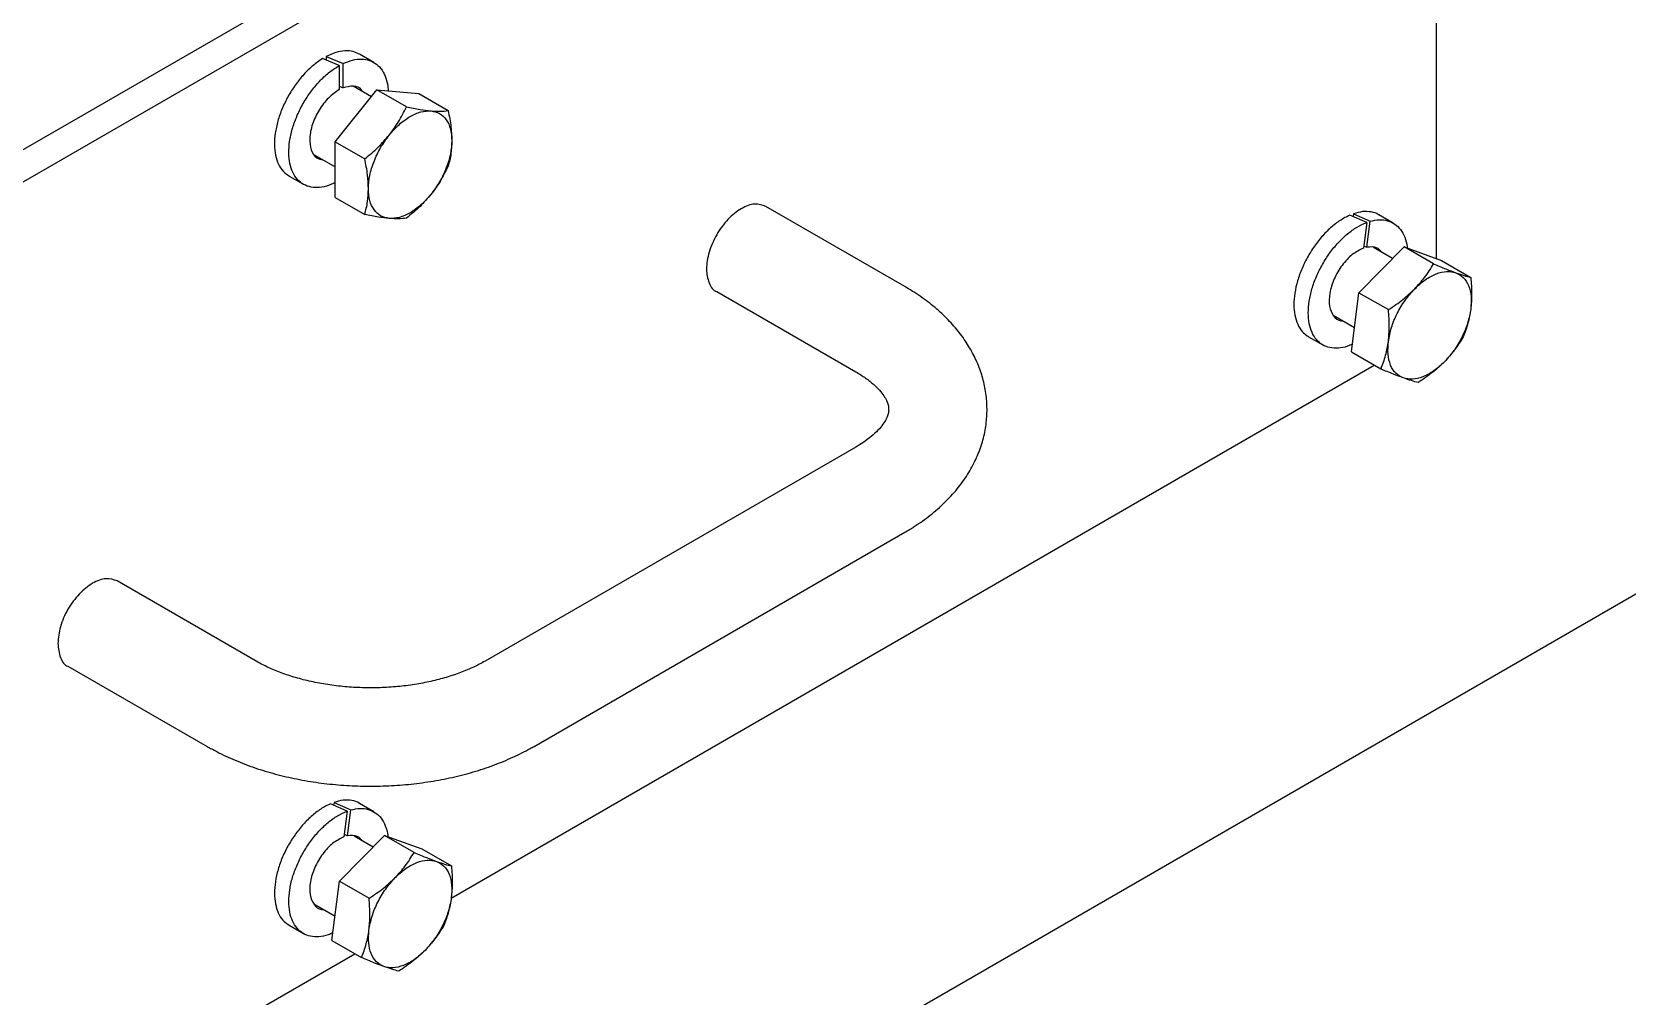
# Model space of a CAD drawing. Header units: millimetres. Extents: x 861 to 27901, y 673 to 17923.
# Drawn here: x 24468.3 to 24661.3, y 6686.9 to 6803.6 of the extents above; entities that cross this region are included whole.
import ezdxf

# ---------------------------------------------------------------- set-up
doc = ezdxf.new("R2010")
doc.units = ezdxf.units.MM
doc.header["$LTSCALE"] = 33.3

msp = doc.modelspace()

# ---------------------------------------------------------------- linework, layer by layer
at = {"color": 7, "linetype": 'Continuous', "lineweight": 25}
for p, q in [((24638.24, 6884.14), (24128.5, 6589.87)), ((24638.24, 6776.16), (24638.24, 6853.35)), ((24528.63, 6824.75), (24444.27, 6776.05)), ((24505.51, 6799.51), (24503.47, 6800.34)), ((24503.92, 6800.59), (24503.92, 6800.16)), ((24503.92, 6800.59), (24505.96, 6799.74)), ((24505.51, 6799.51), (24505.51, 6796.59)), ((24505.96, 6796.8), (24505.96, 6799.74)), ((24509.68, 6799.88), (24507.94, 6800.89)), ((24505.02, 6790.28), (24510.06, 6796.56)), ((24505.5, 6797), (24505.96, 6796.8)), ((24509.39, 6795.72), (24507.17, 6797)), ((24513.63, 6794.5), (24510.06, 6796.56)), ((24510.06, 6796.56), (24515.11, 6796.11)), ((24515.11, 6796.11), (24518.67, 6794.05)), ((24505.02, 6790.28), (24508.58, 6788.23)), ((24505.02, 6783.55), (24505.02, 6790.28)), ((24502.56, 6788.67), (24505.02, 6787.25)), ((24499.43, 6786.14), (24501.17, 6785.14)), ((24505.02, 6783.55), (24508.58, 6781.5)), ((24573.93, 6772.77), (24557.11, 6782.47)), ((24741.95, 6781.51), (24110.69, 6417.09)), ((24629.81, 6780.53), (24627.77, 6781.41)), ((24628.21, 6781.58), (24628.16, 6781.24)), ((24628.21, 6781.58), (24630.24, 6780.67)), ((24629.81, 6780.53), (24629.41, 6777.41)), ((24629.84, 6777.53), (24630.24, 6780.67)), ((24633.02, 6780.45), (24631.28, 6781.45)), ((24628.88, 6772.03), (24634.33, 6777.57)), ((24629.44, 6777.71), (24629.84, 6777.53)), ((24632.94, 6776.16), (24630.65, 6777.48)), ((24637.89, 6775.52), (24634.33, 6777.57)), ((24634.33, 6777.57), (24638.85, 6775.94)), ((24638.85, 6775.94), (24642.41, 6773.88)), ((24551.17, 6772.18), (24567.99, 6762.47)), ((24627.96, 6764.86), (24628.88, 6772.03)), ((24628.88, 6772.03), (24632.45, 6769.98)), ((24625.76, 6769.32), (24628.34, 6767.83)), ((24622.77, 6766.71), (24624.51, 6765.71)), ((24627.96, 6764.86), (24631.52, 6762.8)), ((24519.06, 6698.8), (24630.72, 6763.27)), ((24567.99, 6753.35), (24523.14, 6727.45)), ((24529.08, 6717.15), (24573.93, 6743.05)), ((24495.45, 6727.45), (24478.63, 6737.16)), ((24472.68, 6726.86), (24489.5, 6717.15)), ((24506.47, 6709.32), (24504.43, 6710.2)), ((24504.87, 6710.38), (24504.82, 6710.03)), ((24504.87, 6710.38), (24506.9, 6709.47)), ((24506.47, 6709.32), (24506.07, 6706.21)), ((24506.5, 6706.33), (24506.9, 6709.47)), ((24509.68, 6709.25), (24507.94, 6710.25)), ((24505.54, 6700.83), (24510.99, 6706.37)), ((24506.11, 6706.51), (24506.5, 6706.33)), ((24509.6, 6704.96), (24507.31, 6706.28)), ((24514.55, 6704.31), (24510.99, 6706.37)), ((24510.99, 6706.37), (24515.51, 6704.74)), ((24515.51, 6704.74), (24519.07, 6702.68)), ((24504.62, 6693.66), (24505.54, 6700.83)), ((24505.54, 6700.83), (24509.11, 6698.77)), ((24502.42, 6698.11), (24505, 6696.62)), ((24499.43, 6695.51), (24501.17, 6694.5)), ((24504.62, 6693.66), (24508.18, 6691.6)), ((24395.72, 6627.6), (24507.38, 6692.06))]:
    msp.add_line(p, q, dxfattribs=at)
for points, knots in [([(24503.47, 6800.34), (24503.08, 6800.07), (24502.31, 6799.54), (24501.19, 6798.45), (24500.18, 6797.19), (24499.29, 6795.79), (24498.57, 6794.31), (24498.04, 6792.79), (24497.72, 6791.3), (24497.63, 6789.9), (24497.76, 6788.63), (24498.12, 6787.55), (24498.67, 6786.68), (24499.18, 6786.32), (24499.43, 6786.15)], [0, 0, 0, 0, 0.083615, 0.16723, 0.250845, 0.33446, 0.418075, 0.50169, 0.585304, 0.668919, 0.752534, 0.836149, 0.919764, 1, 1, 1, 1]), ([(24505.02, 6785.35), (24504.66, 6785.19), (24503.92, 6784.86), (24502.84, 6784.7), (24501.83, 6784.81), (24500.96, 6785.21), (24500.25, 6785.88), (24499.74, 6786.81), (24499.44, 6787.94), (24499.37, 6789.25), (24499.52, 6790.68), (24499.9, 6792.18), (24500.48, 6793.7), (24501.25, 6795.16), (24502.17, 6796.53), (24503.22, 6797.75), (24504.35, 6798.78), (24505.12, 6799.27), (24505.51, 6799.51)], [0, 0, 0, 0, 0.057954, 0.120757, 0.18356, 0.246363, 0.309166, 0.371969, 0.434772, 0.497575, 0.560378, 0.623182, 0.685985, 0.748788, 0.811591, 0.874394, 0.937197, 1, 1, 1, 1]), ([(24507.93, 6800.87), (24507.69, 6800.99), (24507.16, 6801.26), (24506.19, 6801.32), (24505.08, 6801.14), (24504.3, 6800.77), (24503.92, 6800.59)], [0, 0, 0, 0, 0.220764, 0.48051, 0.740255, 1, 1, 1, 1]), ([(24505.96, 6799.74), (24506.35, 6799.9), (24507.12, 6800.22), (24508.21, 6800.33), (24509.19, 6800.16), (24510.03, 6799.71), (24510.71, 6798.98), (24511.17, 6798.01), (24511.4, 6797.14), (24511.4, 6796.57), (24511.4, 6796.44)], [0, 0, 0, 0, 0.137338, 0.274676, 0.412014, 0.549352, 0.68669, 0.824029, 0.961367, 1, 1, 1, 1]), ([(24505.51, 6796.59), (24505.07, 6796.29), (24504.17, 6795.68), (24503, 6794.15), (24502.19, 6792.42), (24501.85, 6790.69), (24502.04, 6789.24), (24502.63, 6788.29), (24503.28, 6788.15), (24503.56, 6788.1)], [0, 0, 0, 0, 0.148322, 0.296644, 0.444965, 0.593287, 0.741609, 0.889931, 1, 1, 1, 1]), ([(24508.33, 6796.32), (24508.29, 6796.4), (24508.07, 6796.84), (24507.24, 6797.12), (24506.39, 6796.91), (24505.96, 6796.8)], [0, 0, 0, 0, 0.0965714, 0.5482857, 1, 1, 1, 1]), ([(24511.56, 6791.1), (24511.94, 6791.62), (24512.75, 6792.71), (24513.33, 6793.89), (24513.63, 6794.5)], [0, 0, 0, 0, 0.476313, 1, 1, 1, 1]), ([(24513.63, 6794.5), (24514.19, 6794.39), (24515.27, 6794.17), (24516.17, 6794.07), (24516.6, 6794.02)], [0, 0, 0, 0, 0.523687, 1, 1, 1, 1]), ([(24516.6, 6794.02), (24516.99, 6793.99), (24517.8, 6793.94), (24518.37, 6794.01), (24518.67, 6794.05)], [0, 0, 0, 0, 0.476313, 1, 1, 1, 1]), ([(24518.67, 6794.05), (24518.81, 6793.4), (24519.06, 6792.15), (24519.1, 6790.98), (24519.12, 6790.43)], [0, 0, 0, 0, 0.523687, 1, 1, 1, 1]), ([(24508.58, 6788.23), (24509.15, 6788.69), (24510.23, 6789.57), (24511.13, 6790.61), (24511.56, 6791.1)], [0, 0, 0, 0, 0.523687, 1, 1, 1, 1]), ([(24519.12, 6790.43), (24519.1, 6789.9), (24519.06, 6788.78), (24518.81, 6787.82), (24518.67, 6787.32)], [0, 0, 0, 0, 0.4763129, 1, 1, 1, 1]), ([(24509.03, 6784.6), (24509.01, 6785.16), (24508.97, 6786.32), (24508.72, 6787.57), (24508.58, 6788.23)], [0, 0, 0, 0, 0.476313, 1, 1, 1, 1]), ([(24518.67, 6787.32), (24518.37, 6786.71), (24517.8, 6785.53), (24516.99, 6784.44), (24516.6, 6783.92)], [0, 0, 0, 0, 0.523687, 1, 1, 1, 1]), ([(24508.58, 6781.5), (24508.72, 6782), (24508.97, 6782.96), (24509.01, 6784.07), (24509.03, 6784.6)], [0, 0, 0, 0, 0.523687, 1, 1, 1, 1]), ([(24516.6, 6783.92), (24516.17, 6783.43), (24515.27, 6782.39), (24514.19, 6781.51), (24513.63, 6781.05)], [0, 0, 0, 0, 0.476313, 1, 1, 1, 1]), ([(24557.11, 6782.47), (24556.68, 6782.62), (24555.81, 6782.92), (24554.14, 6782.3), (24552.49, 6780.98), (24551.09, 6779.08), (24550.16, 6776.94), (24549.82, 6774.82), (24550.19, 6773.18), (24550.71, 6772.26), (24551.17, 6772.18), (24551.17, 6772.18)], [0, 0, 0, 0, 0.124974, 0.249974, 0.374974, 0.499974, 0.624974, 0.749974, 0.874974, 0.999974, 1, 1, 1, 1]), ([(24511.56, 6781.01), (24511.13, 6781.06), (24510.23, 6781.16), (24509.15, 6781.38), (24508.58, 6781.5)], [0, 0, 0, 0, 0.476313, 1, 1, 1, 1]), ([(24513.63, 6781.05), (24513.33, 6781.01), (24512.75, 6780.94), (24511.94, 6780.99), (24511.56, 6781.01)], [0, 0, 0, 0, 0.523687, 1, 1, 1, 1]), ([(24627.77, 6781.41), (24627.38, 6781.21), (24626.6, 6780.82), (24625.44, 6779.91), (24624.34, 6778.81), (24623.35, 6777.51), (24622.49, 6776.1), (24621.8, 6774.6), (24621.31, 6773.09), (24621.03, 6771.61), (24620.98, 6770.23), (24621.15, 6768.99), (24621.55, 6767.94), (24622.09, 6767.16), (24622.57, 6766.86), (24622.78, 6766.73)], [0, 0, 0, 0, 0.078245, 0.15649, 0.234735, 0.31298, 0.391225, 0.46947, 0.547715, 0.62596, 0.704205, 0.78245, 0.860694, 0.938939, 1, 1, 1, 1]), ([(24628.08, 6765.81), (24627.89, 6765.72), (24627.3, 6765.44), (24626.37, 6765.28), (24625.34, 6765.33), (24624.44, 6765.68), (24623.71, 6766.31), (24623.16, 6767.19), (24622.82, 6768.29), (24622.71, 6769.57), (24622.82, 6770.99), (24623.15, 6772.48), (24623.7, 6773.99), (24624.44, 6775.47), (24625.33, 6776.86), (24626.36, 6778.11), (24627.48, 6779.17), (24628.65, 6780.01), (24629.42, 6780.35), (24629.81, 6780.53)], [0, 0, 0, 0, 0.030594, 0.091182, 0.15177, 0.212358, 0.272946, 0.333533, 0.394121, 0.454709, 0.515297, 0.575885, 0.636473, 0.697061, 0.757649, 0.818236, 0.878824, 0.939412, 1, 1, 1, 1]), ([(24631.28, 6781.45), (24631.27, 6781.45), (24631.01, 6781.66), (24630.36, 6781.82), (24629.34, 6781.9), (24628.58, 6781.68), (24628.21, 6781.58)], [0, 0, 0, 0, 0.009562, 0.339708, 0.669854, 1, 1, 1, 1]), ([(24630.24, 6780.67), (24630.62, 6780.75), (24631.36, 6780.91), (24632.36, 6780.78), (24633.23, 6780.38), (24633.94, 6779.7), (24634.43, 6778.76), (24634.69, 6777.98), (24634.71, 6777.49), (24634.71, 6777.43)], [0, 0, 0, 0, 0.163155, 0.32631, 0.489465, 0.65262, 0.815775, 0.97893, 1, 1, 1, 1]), ([(24629.41, 6777.41), (24628.96, 6777.19), (24628.06, 6776.75), (24626.79, 6775.38), (24625.81, 6773.72), (24625.27, 6771.95), (24625.23, 6770.34), (24625.73, 6769.19), (24626.36, 6768.61), (24626.85, 6768.64), (24626.93, 6768.64)], [0, 0, 0, 0, 0.139036, 0.278072, 0.417108, 0.556144, 0.69518, 0.834216, 0.973252, 1, 1, 1, 1]), ([(24631.68, 6776.89), (24631.48, 6777.12), (24631.02, 6777.63), (24630.26, 6777.57), (24629.84, 6777.53)], [0, 0, 0, 0, 0.4457856, 1, 1, 1, 1]), ([(24635.62, 6772.49), (24636.04, 6772.95), (24636.92, 6773.91), (24637.56, 6774.96), (24637.89, 6775.52)], [0, 0, 0, 0, 0.4763129, 1, 1, 1, 1]), ([(24637.89, 6775.52), (24638.41, 6775.3), (24639.41, 6774.89), (24640.22, 6774.58), (24640.6, 6774.44)], [0, 0, 0, 0, 0.523687, 1, 1, 1, 1]), ([(24640.6, 6774.44), (24640.95, 6774.32), (24641.67, 6774.07), (24642.16, 6773.95), (24642.41, 6773.88)], [0, 0, 0, 0, 0.4763129, 1, 1, 1, 1]), ([(24573.93, 6743.05), (24574.31, 6743.27), (24575.39, 6743.91), (24577.03, 6745.09), (24578.77, 6746.61), (24580.29, 6748.25), (24581.55, 6750), (24582.55, 6751.83), (24583.28, 6753.71), (24583.73, 6755.61), (24583.91, 6757.5), (24583.84, 6759.38), (24583.52, 6761.22), (24582.96, 6763.01), (24582.16, 6764.75), (24581.14, 6766.42), (24579.9, 6768.01), (24578.43, 6769.53), (24576.74, 6770.95), (24575.21, 6772.01), (24574.23, 6772.59), (24573.93, 6772.77)], [0, 0, 0, 0, 0.0327206, 0.0930315, 0.1532866, 0.2128515, 0.2712195, 0.3280178, 0.3831334, 0.4367206, 0.4891242, 0.5407914, 0.5921649, 0.6436317, 0.6956721, 0.7487053, 0.8030416, 0.858824, 0.9159844, 0.9742554, 1, 1, 1, 1]), ([(24642.41, 6773.88), (24642.46, 6773.19), (24642.57, 6771.87), (24642.45, 6770.62), (24642.4, 6770.03)], [0, 0, 0, 0, 0.523687, 1, 1, 1, 1]), ([(24632.45, 6769.98), (24633.05, 6770.38), (24634.19, 6771.14), (24635.16, 6772.05), (24635.62, 6772.49)], [0, 0, 0, 0, 0.523687, 1, 1, 1, 1]), ([(24632.44, 6766.13), (24632.49, 6766.72), (24632.6, 6767.96), (24632.5, 6769.28), (24632.45, 6769.98)], [0, 0, 0, 0, 0.476313, 1, 1, 1, 1]), ([(24642.4, 6770.03), (24642.3, 6769.47), (24642.1, 6768.28), (24641.7, 6767.24), (24641.49, 6766.7)], [0, 0, 0, 0, 0.476313, 1, 1, 1, 1]), ([(24641.49, 6766.7), (24641.15, 6766.15), (24640.51, 6765.1), (24639.63, 6764.13), (24639.22, 6763.67)], [0, 0, 0, 0, 0.523687, 1, 1, 1, 1]), ([(24631.52, 6762.8), (24631.74, 6763.34), (24632.14, 6764.37), (24632.34, 6765.56), (24632.44, 6766.13)], [0, 0, 0, 0, 0.523687, 1, 1, 1, 1]), ([(24639.22, 6763.67), (24638.76, 6763.24), (24637.79, 6762.33), (24636.64, 6761.56), (24636.04, 6761.16)], [0, 0, 0, 0, 0.476313, 1, 1, 1, 1]), ([(24567.99, 6762.47), (24568.2, 6762.34), (24568.83, 6761.96), (24569.71, 6761.32), (24570.56, 6760.58), (24571.18, 6759.87), (24571.61, 6759.23), (24571.86, 6758.67), (24571.97, 6758.25), (24571.97, 6758.01), (24571.97, 6757.91)], [0, 0, 0, 0, 0.0692824, 0.2005967, 0.3312775, 0.4621953, 0.5949684, 0.7329664, 0.8827491, 1, 1, 1, 1]), ([(24634.23, 6761.72), (24633.85, 6761.87), (24633.04, 6762.17), (24632.04, 6762.58), (24631.52, 6762.8)], [0, 0, 0, 0, 0.4763129, 1, 1, 1, 1]), ([(24636.04, 6761.16), (24635.79, 6761.23), (24635.3, 6761.35), (24634.58, 6761.6), (24634.23, 6761.72)], [0, 0, 0, 0, 0.523687, 1, 1, 1, 1]), ([(24571.97, 6757.91), (24571.97, 6757.86), (24571.99, 6757.65), (24571.91, 6757.3), (24571.69, 6756.75), (24571.31, 6756.12), (24570.73, 6755.41), (24569.91, 6754.65), (24568.99, 6753.95), (24568.28, 6753.52), (24567.99, 6753.35)], [0, 0, 0, 0, 0.059236, 0.225664, 0.367963, 0.499622, 0.639399, 0.773259, 0.905222, 1, 1, 1, 1]), ([(24478.63, 6737.16), (24478.19, 6737.31), (24477.32, 6737.61), (24475.65, 6736.99), (24474, 6735.67), (24472.61, 6733.78), (24471.64, 6731.6), (24471.51, 6730.26), (24471.45, 6729.59)], [0, 0, 0, 0, 0.166638, 0.333311, 0.499983, 0.666655, 0.833328, 1, 1, 1, 1]), ([(24471.45, 6729.59), (24471.52, 6729.01), (24471.66, 6727.85), (24472.23, 6726.95), (24472.68, 6726.86), (24472.68, 6726.86)], [0, 0, 0, 0, 0.499949, 0.999898, 1, 1, 1, 1]), ([(24523.14, 6727.45), (24522.91, 6727.33), (24522.24, 6726.96), (24521, 6726.38), (24519.35, 6725.76), (24517.55, 6725.22), (24515.63, 6724.79), (24513.6, 6724.47), (24511.5, 6724.28), (24509.37, 6724.21), (24507.23, 6724.27), (24505.13, 6724.46), (24503.08, 6724.77), (24501.14, 6725.2), (24499.31, 6725.73), (24497.65, 6726.35), (24496.37, 6726.94), (24495.69, 6727.32), (24495.45, 6727.45)], [0, 0, 0, 0, 0.03379, 0.098509, 0.16376, 0.229619, 0.29603, 0.362897, 0.430102, 0.497521, 0.565025, 0.632466, 0.699691, 0.766574, 0.832994, 0.89884, 0.964033, 1, 1, 1, 1]), ([(24489.5, 6717.15), (24489.89, 6716.94), (24490.98, 6716.33), (24492.9, 6715.44), (24495.28, 6714.53), (24497.77, 6713.78), (24500.35, 6713.18), (24503, 6712.73), (24505.7, 6712.45), (24508.42, 6712.32), (24511.15, 6712.35), (24513.87, 6712.53), (24516.55, 6712.88), (24519.18, 6713.38), (24521.73, 6714.03), (24524.2, 6714.85), (24526.5, 6715.8), (24528.1, 6716.6), (24528.93, 6717.07), (24529.08, 6717.15)], [0, 0, 0, 0, 0.0350467, 0.0990828, 0.1629915, 0.226749, 0.2903029, 0.353661, 0.4168653, 0.4799757, 0.5430613, 0.6061913, 0.6694214, 0.7328284, 0.7964874, 0.8604657, 0.9248116, 0.9858028, 1, 1, 1, 1]), ([(24504.43, 6710.2), (24504.04, 6710.01), (24503.26, 6709.62), (24502.1, 6708.71), (24501, 6707.6), (24500.01, 6706.31), (24499.15, 6704.89), (24498.46, 6703.4), (24497.97, 6701.88), (24497.69, 6700.41), (24497.64, 6699.02), (24497.81, 6697.78), (24498.21, 6696.74), (24498.75, 6695.96), (24499.23, 6695.66), (24499.44, 6695.53)], [0, 0, 0, 0, 0.078245, 0.15649, 0.234735, 0.31298, 0.391225, 0.46947, 0.547715, 0.62596, 0.704205, 0.78245, 0.860694, 0.938939, 1, 1, 1, 1]), ([(24504.74, 6694.61), (24504.55, 6694.52), (24503.96, 6694.24), (24503.03, 6694.08), (24502, 6694.13), (24501.11, 6694.48), (24500.37, 6695.11), (24499.82, 6695.99), (24499.48, 6697.09), (24499.37, 6698.37), (24499.48, 6699.79), (24499.81, 6701.28), (24500.36, 6702.79), (24501.1, 6704.27), (24501.99, 6705.66), (24503.02, 6706.91), (24504.14, 6707.97), (24505.31, 6708.81), (24506.08, 6709.15), (24506.47, 6709.32)], [0, 0, 0, 0, 0.030594, 0.091182, 0.15177, 0.212358, 0.272946, 0.333533, 0.394121, 0.454709, 0.515297, 0.575885, 0.636473, 0.697061, 0.757649, 0.818236, 0.878824, 0.939412, 1, 1, 1, 1]), ([(24507.94, 6710.25), (24507.93, 6710.25), (24507.68, 6710.46), (24507.02, 6710.62), (24506, 6710.69), (24505.24, 6710.48), (24504.87, 6710.38)], [0, 0, 0, 0, 0.009562, 0.339708, 0.669854, 1, 1, 1, 1]), ([(24506.9, 6709.47), (24507.28, 6709.55), (24508.02, 6709.71), (24509.02, 6709.57), (24509.89, 6709.17), (24510.6, 6708.5), (24511.09, 6707.56), (24511.35, 6706.78), (24511.37, 6706.29), (24511.38, 6706.23)], [0, 0, 0, 0, 0.163155, 0.32631, 0.489465, 0.65262, 0.815775, 0.97893, 1, 1, 1, 1]), ([(24506.07, 6706.21), (24505.62, 6705.99), (24504.72, 6705.54), (24503.45, 6704.18), (24502.47, 6702.51), (24501.93, 6700.75), (24501.89, 6699.14), (24502.39, 6697.99), (24503.02, 6697.4), (24503.51, 6697.44), (24503.59, 6697.44)], [0, 0, 0, 0, 0.139036, 0.278072, 0.417108, 0.556144, 0.69518, 0.834216, 0.973252, 1, 1, 1, 1]), ([(24508.34, 6705.68), (24508.14, 6705.91), (24507.68, 6706.43), (24506.92, 6706.37), (24506.5, 6706.33)], [0, 0, 0, 0, 0.445786, 1, 1, 1, 1]), ([(24512.28, 6701.28), (24512.7, 6701.74), (24513.58, 6702.71), (24514.22, 6703.76), (24514.55, 6704.31)], [0, 0, 0, 0, 0.476313, 1, 1, 1, 1]), ([(24514.55, 6704.31), (24515.07, 6704.1), (24516.07, 6703.68), (24516.88, 6703.38), (24517.26, 6703.24)], [0, 0, 0, 0, 0.523687, 1, 1, 1, 1]), ([(24517.26, 6703.24), (24517.61, 6703.12), (24518.33, 6702.86), (24518.82, 6702.74), (24519.07, 6702.68)], [0, 0, 0, 0, 0.4763129, 1, 1, 1, 1]), ([(24509.11, 6698.77), (24509.71, 6699.17), (24510.85, 6699.94), (24511.82, 6700.85), (24512.28, 6701.28)], [0, 0, 0, 0, 0.523687, 1, 1, 1, 1]), ([(24519.07, 6702.68), (24519.13, 6701.99), (24519.23, 6700.66), (24519.11, 6699.42), (24519.06, 6698.83)], [0, 0, 0, 0, 0.523687, 1, 1, 1, 1]), ([(24509.1, 6694.93), (24509.15, 6695.52), (24509.26, 6696.76), (24509.16, 6698.08), (24509.11, 6698.77)], [0, 0, 0, 0, 0.476313, 1, 1, 1, 1]), ([(24519.06, 6698.83), (24518.97, 6698.26), (24518.76, 6697.07), (24518.36, 6696.04), (24518.15, 6695.5)], [0, 0, 0, 0, 0.476313, 1, 1, 1, 1]), ([(24518.15, 6695.5), (24517.81, 6694.95), (24517.17, 6693.9), (24516.3, 6692.93), (24515.88, 6692.47)], [0, 0, 0, 0, 0.523687, 1, 1, 1, 1]), ([(24508.18, 6691.6), (24508.4, 6692.14), (24508.8, 6693.17), (24509, 6694.36), (24509.1, 6694.93)], [0, 0, 0, 0, 0.5236871, 1, 1, 1, 1]), ([(24510.9, 6690.52), (24510.51, 6690.66), (24509.7, 6690.97), (24508.71, 6691.38), (24508.18, 6691.6)], [0, 0, 0, 0, 0.476313, 1, 1, 1, 1]), ([(24515.88, 6692.47), (24515.42, 6692.04), (24514.45, 6691.12), (24513.3, 6690.36), (24512.7, 6689.96)], [0, 0, 0, 0, 0.476313, 1, 1, 1, 1]), ([(24512.7, 6689.96), (24512.45, 6690.03), (24511.96, 6690.15), (24511.24, 6690.4), (24510.9, 6690.52)], [0, 0, 0, 0, 0.523687, 1, 1, 1, 1])]:
    msp.add_open_spline(points, degree=3, knots=knots, dxfattribs=at)
for points in [[(24511.56, 6791.1), (24511.95, 6791.55), (24512.75, 6792.46), (24514.08, 6793.4), (24515.41, 6793.99), (24516.2, 6794.01), (24516.6, 6794.02)], [(24516.6, 6794.02), (24516.97, 6793.94), (24517.7, 6793.79), (24518.49, 6793), (24519.02, 6791.9), (24519.09, 6790.92), (24519.12, 6790.43)], [(24509.03, 6784.6), (24509.07, 6785.13), (24509.13, 6786.19), (24509.67, 6787.91), (24510.46, 6789.61), (24511.19, 6790.61), (24511.56, 6791.1)], [(24519.12, 6790.43), (24519.09, 6789.9), (24519.02, 6788.84), (24518.49, 6787.12), (24517.7, 6785.42), (24516.97, 6784.42), (24516.6, 6783.92)], [(24511.56, 6781.01), (24511.19, 6781.09), (24510.46, 6781.24), (24509.67, 6782.02), (24509.13, 6783.13), (24509.07, 6784.11), (24509.03, 6784.6)], [(24516.6, 6783.92), (24516.2, 6783.47), (24515.41, 6782.57), (24514.08, 6781.63), (24512.75, 6781.04), (24511.95, 6781.02), (24511.56, 6781.01)], [(24635.62, 6772.49), (24636.04, 6772.88), (24636.89, 6773.66), (24638.23, 6774.36), (24639.51, 6774.68), (24640.24, 6774.52), (24640.6, 6774.44)], [(24640.6, 6774.44), (24640.92, 6774.27), (24641.56, 6773.94), (24642.18, 6772.93), (24642.51, 6771.62), (24642.44, 6770.56), (24642.4, 6770.03)], [(24632.44, 6766.13), (24632.54, 6766.68), (24632.74, 6767.8), (24633.46, 6769.51), (24634.42, 6771.14), (24635.22, 6772.04), (24635.62, 6772.49)], [(24642.4, 6770.03), (24642.3, 6769.48), (24642.09, 6768.37), (24641.37, 6766.65), (24640.42, 6765.02), (24639.62, 6764.12), (24639.22, 6763.67)], [(24634.23, 6761.72), (24633.91, 6761.89), (24633.27, 6762.22), (24632.66, 6763.23), (24632.33, 6764.54), (24632.4, 6765.6), (24632.44, 6766.13)], [(24639.22, 6763.67), (24638.79, 6763.28), (24637.95, 6762.5), (24636.61, 6761.8), (24635.32, 6761.48), (24634.6, 6761.64), (24634.23, 6761.72)], [(24512.28, 6701.28), (24512.7, 6701.67), (24513.55, 6702.45), (24514.89, 6703.16), (24516.17, 6703.48), (24516.9, 6703.32), (24517.26, 6703.24)], [(24517.26, 6703.24), (24517.58, 6703.07), (24518.23, 6702.74), (24518.84, 6701.72), (24519.17, 6700.42), (24519.1, 6699.36), (24519.06, 6698.83)], [(24509.1, 6694.93), (24509.2, 6695.48), (24509.41, 6696.59), (24510.13, 6698.31), (24511.08, 6699.94), (24511.88, 6700.84), (24512.28, 6701.28)], [(24519.06, 6698.83), (24518.96, 6698.27), (24518.75, 6697.16), (24518.03, 6695.45), (24517.08, 6693.82), (24516.28, 6692.92), (24515.88, 6692.47)], [(24510.9, 6690.52), (24510.57, 6690.69), (24509.93, 6691.02), (24509.32, 6692.03), (24508.99, 6693.34), (24509.06, 6694.4), (24509.1, 6694.93)], [(24515.88, 6692.47), (24515.45, 6692.08), (24514.61, 6691.3), (24513.27, 6690.6), (24511.98, 6690.27), (24511.26, 6690.44), (24510.9, 6690.52)]]:
    msp.add_open_spline(points, degree=3, dxfattribs=at)

doc.saveas('drawing.dxf')
